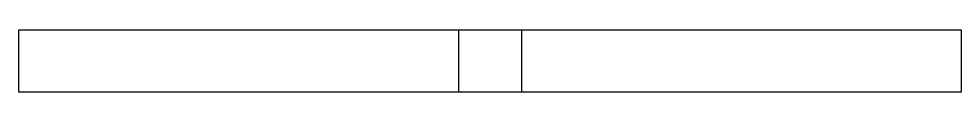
# Model space of a CAD drawing. Units: millimetres at full size, sheet at 1:100. Extents: x -21674 to 15061, y 184 to 2633.
import ezdxf

# ---------------------------------------------------------------- set-up
doc = ezdxf.new("R2010")
doc.units = ezdxf.units.MM
doc.header["$LTSCALE"] = 100
doc.layers.add('0-0', color=7, linetype='Continuous')

msp = doc.modelspace()

# ---------------------------------------------------------------- linework, layer by layer
at = {"layer": '0-0'}
for p, q in [((-4530.6, 2632.7), (-4530.6, 183.7)), ((-2081.6, 2632.7), (-2081.6, 183.7))]:
    msp.add_line(p, q, dxfattribs=at)
msp.add_lwpolyline([(-21673.5, 2632.7), (15061.2, 2632.7), (15061.2, 183.7), (-21673.5, 183.7)], close=True, dxfattribs=at)

doc.saveas('drawing.dxf')
